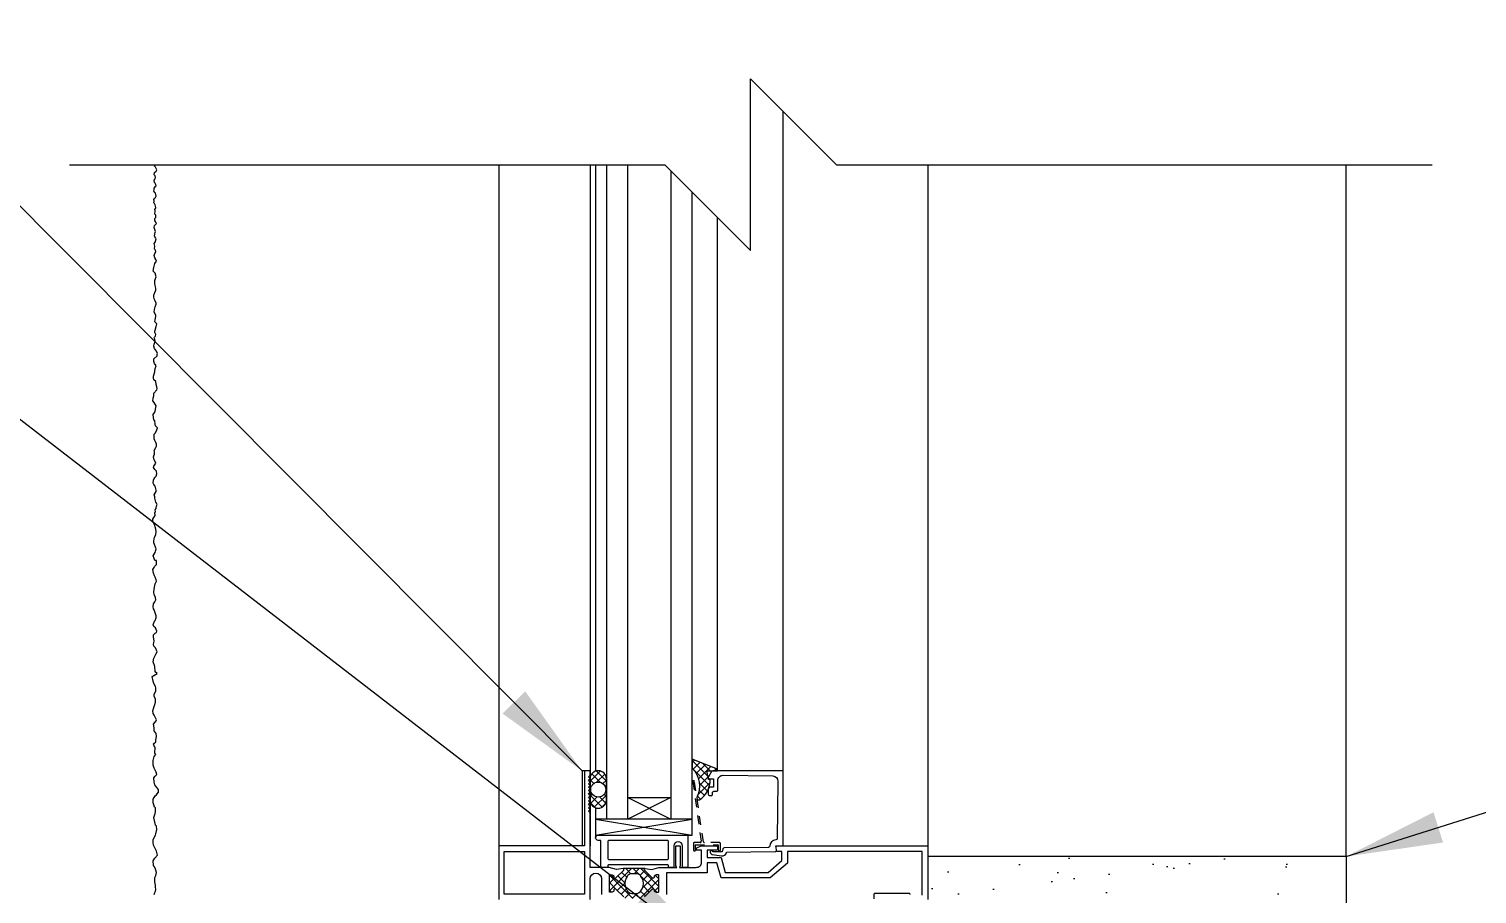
# Model space of a CAD drawing. Header units: inches. Extents: x 2671 to 2834, y 335 to 425.
# Drawn here: x 2798.67 to 2815.54, y 386.3 to 396.38 of the extents above; entities that cross this region are included whole.
import ezdxf

# ---------------------------------------------------------------- set-up
doc = ezdxf.new("R2010")
doc.units = ezdxf.units.IN
doc.header["$LTSCALE"] = 0.5
doc.header["$MEASUREMENT"] = 0
doc.linetypes.add('HIDDEN2', pattern=[0.1875, 0.125, -0.0625])
for name, color, linetype in [('HATCH', 12, 'CONTINUOUS'), ('LINE18', 9, 'CONTINUOUS'), ('line25', 2, 'CONTINUOUS'), ('LINE9', 9, 'CONTINUOUS'), ('TEXT', 4, 'CONTINUOUS')]:
    doc.layers.add(name, color=color, linetype=linetype)
doc.styles.add('DIM', font='romans.shx', dxfattribs={"width": 0.7})
doc.dimstyles.new('ext_12', dxfattribs={"dimscale": 12, "dimtxt": 0.09375, "dimasz": 0.09375, "dimexe": 0.09375, "dimexo": 0.0625, "dimgap": 0.0625, "dimtad": 1, "dimdec": 1, "dimzin": 3, "dimdsep": 46, "dimlunit": 4, "dimtxsty": 'DIM', "dimcen": 0.09, "dimdle": 0.09375, "dimclrt": 4, "dimadec": 0, "dimazin": 0, "dimtfac": 1, "dimtdec": 1, "dimtmove": 2, "dimatfit": 3, "dimfxl": 1, "dimfrac": 2, "dimtolj": 1, "dimtzin": 0, "dimarcsym": 0})

msp = doc.modelspace()

# ---------------------------------------------------------------- hatches: boundary and pattern name
at = {"layer": 'HATCH'}
h = msp.add_hatch(dxfattribs=at)
h.set_pattern_fill('AR-CONC', color=256, scale=0.5)
h.set_pattern_definition([(50, (0, 0), (3.586301, -0.3137607), [0.375, -4.125]), (355, (0, 0), (-0.6937567, 3.7609607), [0.3, -3.3]), (100.45144, (0.299, -0.026), (2.8925442, 3.4472), [0.318701, -3.5057106]), (46.1842, (0, 1), (5.3362067, -0.8275964), [0.5625, -6.1875]), (96.63564, (0.4447, 0.931), (4.67331, 4.870593), [0.478052, -5.258569]), (351.18416, (0, 1), (4.67331, 4.870593), [0.45, -4.95]), (21, (0.5, 0.75), (2.9845353, -2.0130945), [0.375, -4.125]), (326, (0.5, 0.75), (1.2165767, 3.62575), [0.3, -3.3]), (71.45144, (0.7487, 0.5822), (4.201112, 1.6126558), [0.318701, -3.5057106]), (37.5, (0, 0), (0.0607993, 1.66446927), [0, -3.26, 0, -3.35, 0, -3.3125]), (7.5, (0, 0), (1.3153477, 1.9720586), [0, -1.91, 0, -3.185, 0, -1.2625]), (327.5, (-1.115, 0), (2.6691122, -0.11277436), [0, -1.25, 0, -3.9, 0, -5.175]), (317.5, (-1.615, 0), (2.9159308, 0.500525), [0, -1.625, 0, -2.59, 0, -3.675])])
h.paths.add_polyline_path([(2810.894, 370.098, 0.064398), (2810.784, 370.164), (2810.694, 370.164), (2810.694, 370.206, -0.249069), (2810.584, 370.413), (2810.584, 370.481, -0.414214), (2810.646, 370.543), (2810.694, 370.543), (2810.694, 370.613), (2810.589, 370.613, 0.10046), (2810.195, 370.556, -0.601435), (2810.076, 370.661, 2.182095), (2809.665, 370.448, -1), (2809.502, 370.039, -0.24438), (2809.054, 370.56, 0.053157), (2808.888, 371.174, 0.223253), (2808.687, 371.339), (2808.668, 371.343, 0.955472), (2808.53, 370.75, -0.735593), (2808.542, 370.292, -0.082755), (2807.894, 370.184, -0.082755), (2807.245, 370.292, -0.735593), (2807.258, 370.75, 0.955472), (2807.12, 371.343), (2807.1, 371.339, 0.223253), (2806.9, 371.174, 0.053157), (2806.734, 370.56, -0.24438), (2806.285, 370.039, -1), (2806.122, 370.448, 2.182095), (2805.712, 370.661, -0.601435), (2805.592, 370.556, 0.10046), (2805.199, 370.613), (2805.094, 370.613), (2805.094, 370.543), (2805.141, 370.543, -0.414214), (2805.204, 370.481), (2805.204, 370.413, -0.249069), (2805.094, 370.206), (2805.094, 370.164), (2805.004, 370.164, 0.064398), (2804.894, 370.098), (2804.894, 368.009), (2807.019, 368.009), (2808.019, 367.009), (2808.019, 369.009), (2809.019, 368.009), (2810.894, 368.009)])
h.paths.add_polyline_path([(2810.894, 379.791, 0.082415), (2810.75, 379.87, -0.317837), (2810.584, 380.105), (2810.584, 380.173, -0.414214), (2810.646, 380.235), (2810.694, 380.235), (2810.694, 380.305), (2810.589, 380.305, -0.188973), (2810.433, 380.4, 0.196323), (2809.984, 380.746), (2808.662, 381.037, 0.057795), (2807.894, 381.126, 0.057795), (2807.126, 381.037), (2805.804, 380.746, 0.196323), (2805.355, 380.4, -0.188973), (2805.199, 380.305), (2805.094, 380.305), (2805.094, 380.235), (2805.141, 380.235, -0.414214), (2805.204, 380.173), (2805.204, 380.105, -0.317837), (2805.037, 379.87, 0.082415), (2804.894, 379.791), (2804.894, 374.228, 0.082415), (2805.037, 374.149, -0.317837), (2805.204, 373.913), (2805.204, 373.846, -0.414214), (2805.141, 373.783), (2805.094, 373.783), (2805.094, 373.713), (2805.199, 373.713, -0.188973), (2805.355, 373.618, 0.196323), (2805.804, 373.272), (2807.126, 372.981, 0.057795), (2807.894, 372.892, 0.057795), (2808.662, 372.981), (2809.984, 373.272, 0.196323), (2810.433, 373.618, -0.188973), (2810.589, 373.713), (2810.694, 373.713), (2810.694, 373.783), (2810.646, 373.783, -0.414214), (2810.584, 373.846), (2810.584, 373.913, -0.317837), (2810.75, 374.149, 0.082415), (2810.894, 374.228)])
h.paths.add_polyline_path([(2806.983, 384.301), (2805.019, 384.301, -0.414214), (2804.956, 384.364), (2804.956, 385.825, 0.171986), (2804.942, 385.864), (2804.894, 385.864), (2804.894, 385.755), (2804.894, 383.92, 0.064398), (2805.004, 383.854), (2805.094, 383.854), (2805.094, 383.813, -0.249069), (2805.204, 383.605), (2805.204, 383.538, -0.414214), (2805.141, 383.475), (2805.094, 383.475), (2805.094, 383.405), (2805.199, 383.405, 0.10046), (2805.592, 383.463, -0.601435), (2805.712, 383.358, 2.182095), (2806.122, 383.571, -1), (2806.285, 383.979, -0.24438), (2806.734, 383.458, 0.053157), (2806.9, 382.844, 0.223253), (2807.1, 382.679), (2807.12, 382.675, 0.955472), (2807.258, 383.269, -0.735593), (2807.245, 383.727, -0.082755), (2807.894, 383.835, -0.082755), (2808.542, 383.727, -0.735593), (2808.53, 383.269, 0.955472), (2808.668, 382.675), (2808.687, 382.679, 0.223253), (2808.888, 382.844, 0.053157), (2809.054, 383.458, -0.24438), (2809.502, 383.979, -1), (2809.665, 383.571, 2.182095), (2810.076, 383.358, -0.601435), (2810.195, 383.463, 0.10046), (2810.589, 383.405), (2810.694, 383.405), (2810.694, 383.475), (2810.646, 383.475, -0.414214), (2810.584, 383.538), (2810.584, 383.605, -0.249069), (2810.694, 383.813), (2810.694, 383.854), (2810.784, 383.854, 0.064398), (2810.894, 383.92), (2810.894, 385.864), (2804.942, 385.864, -0.171986), (2804.956, 385.825), (2804.956, 384.364, 0.414214), (2805.019, 384.301), (2806.998, 384.301, -0.015761)])
h.paths.add_polyline_path([(2810.894, 409.072, 0.082415), (2810.75, 409.151, -0.317837), (2810.584, 409.386), (2810.584, 409.454, -0.414214), (2810.646, 409.516), (2810.694, 409.516), (2810.694, 409.586), (2810.589, 409.586, -0.188973), (2810.433, 409.681, 0.196323), (2809.984, 410.027), (2808.662, 410.318, 0.057795), (2807.894, 410.407, 0.057795), (2807.126, 410.318), (2805.804, 410.027, 0.196323), (2805.355, 409.681, -0.188973), (2805.199, 409.586), (2805.094, 409.586), (2805.094, 409.516), (2805.141, 409.516, -0.414214), (2805.204, 409.454), (2805.204, 409.386, -0.317837), (2805.037, 409.151, 0.082415), (2804.894, 409.072), (2804.894, 404.56), (2805.144, 404.56), (2810.894, 404.56)])
h.paths.add_polyline_path([(2810.894, 417.379, 0.064398), (2810.784, 417.445), (2810.694, 417.445), (2810.694, 417.487, -0.249069), (2810.584, 417.694), (2810.584, 417.761, -0.414214), (2810.646, 417.824), (2810.694, 417.824), (2810.694, 417.894), (2810.589, 417.894, 0.10046), (2810.195, 417.837, -0.601435), (2810.076, 417.942, 2.182095), (2809.665, 417.729, -1), (2809.502, 417.32, -0.24438), (2809.054, 417.841, 0.053157), (2808.888, 418.455, 1.553132), (2808.53, 418.031, -0.735593), (2808.542, 417.573, -0.082755), (2807.894, 417.465, -0.082755), (2807.245, 417.573, -0.735593), (2807.258, 418.031, 1.553132), (2806.9, 418.455, 0.053157), (2806.734, 417.841, -0.24438), (2806.285, 417.32, -1), (2806.122, 417.729, 2.182095), (2805.712, 417.942, -0.601435), (2805.592, 417.837, 0.10046), (2805.199, 417.894), (2805.094, 417.894), (2805.094, 417.824), (2805.141, 417.824, -0.414214), (2805.204, 417.761), (2805.204, 417.694, -0.249069), (2805.094, 417.487), (2805.094, 417.445), (2805.004, 417.445, 0.064398), (2804.894, 417.379), (2804.894, 415.29), (2804.894, 413.201, 0.064398), (2805.004, 413.135), (2805.094, 413.135), (2805.094, 413.093, -0.249069), (2805.204, 412.886), (2805.204, 412.819, -0.414214), (2805.141, 412.756), (2805.094, 412.756), (2805.094, 412.686), (2805.199, 412.686, 0.10046), (2805.592, 412.743, -0.601435), (2805.712, 412.639, 2.182095), (2806.122, 412.852, -1), (2806.285, 413.26, -0.24438), (2806.734, 412.739, 0.053157), (2806.9, 412.125, 1.553132), (2807.258, 412.55, -0.735593), (2807.245, 413.008, -0.082755), (2807.894, 413.116, -0.082755), (2808.542, 413.008, -0.735593), (2808.53, 412.55, 1.553132), (2808.888, 412.125, 0.053157), (2809.054, 412.739, -0.24438), (2809.502, 413.26, -1), (2809.665, 412.852, 2.182095), (2810.076, 412.639, -0.601435), (2810.195, 412.743, 0.10046), (2810.589, 412.686), (2810.694, 412.686), (2810.694, 412.756), (2810.646, 412.756, -0.414214), (2810.584, 412.819), (2810.584, 412.886, -0.249069), (2810.694, 413.093), (2810.694, 413.135), (2810.784, 413.135, 0.064398), (2810.894, 413.201), (2810.894, 415.29)])
h.paths.add_polyline_path([(2810.894, 424.29), (2809.019, 424.29), (2808.019, 425.29), (2808.019, 423.29), (2807.019, 424.29), (2804.894, 424.29), (2804.894, 421.509, 0.082415), (2805.037, 421.43, -0.317837), (2805.204, 421.194), (2805.204, 421.126, -0.414214), (2805.141, 421.064), (2805.094, 421.064), (2805.094, 420.994), (2805.199, 420.994, -0.188973), (2805.355, 420.899, 0.196323), (2805.804, 420.553), (2807.126, 420.262, 0.057795), (2807.894, 420.173, 0.057795), (2808.662, 420.262), (2809.984, 420.553, 0.196323), (2810.433, 420.899, -0.188973), (2810.589, 420.994), (2810.694, 420.994), (2810.694, 421.064), (2810.646, 421.064, -0.414214), (2810.584, 421.126), (2810.584, 421.194, -0.317837), (2810.75, 421.43, 0.082415), (2810.894, 421.509)])
h = msp.add_hatch(dxfattribs=at)
h.set_pattern_fill('ANSI37', color=256, scale=0.5, style=0)
h.set_pattern_definition([(45, (84.75573, -136.8279), (-0.0441941738, 0.0441941738), []), (135, (84.75573, -136.8279), (-0.0441941738, -0.0441941738), [])])
h.paths.add_polyline_path([(2805.399, 387.396), (2805.399, 387.643, 0.973119), (2805.209, 387.648), (2805.209, 387.396, 1.00028)])
h.paths.add_polyline_path([(2805.216, 387.519, -1), (2805.391, 387.519, -1)], flags=16)
h.paths.add_polyline_path([(2806.57, 387.737), (2806.695, 387.737, 0.392741), (2806.675, 387.763), (2806.399, 387.874), (2806.399, 387.769, -0.314564), (2806.453, 387.426), (2806.457, 387.4), (2806.483, 387.4, 0.149443), (2806.586, 387.519), (2806.586, 387.519, -0.192913), (2806.594, 387.54, 0.089226), (2806.608, 387.634), (2806.589, 387.637, -0.315299), (2806.587, 387.64)])
h.paths.add_polyline_path([(2805.932, 386.358, -0.772598), (2805.957, 386.344, 0.343149), (2805.962, 386.332), (2805.978, 386.323, 0.131652), (2805.982, 386.322), (2806.001, 386.322, 0.414214), (2806.009, 386.33), (2806.009, 386.519, 0.414214), (2806.001, 386.527), (2805.982, 386.527, 0.131652), (2805.978, 386.526), (2805.962, 386.517, 0.343149), (2805.957, 386.505, -0.772598), (2805.932, 386.491), (2805.824, 386.598), (2805.618, 386.598), (2805.511, 386.491, -0.772598), (2805.486, 386.505, 0.343149), (2805.481, 386.517), (2805.465, 386.526, 0.131652), (2805.461, 386.527), (2805.442, 386.527, 0.414214), (2805.434, 386.519), (2805.434, 386.33, 0.414214), (2805.442, 386.322), (2805.461, 386.322, 0.131652), (2805.465, 386.323), (2805.481, 386.332, 0.343149), (2805.486, 386.344, -0.772598), (2805.511, 386.358), (2805.618, 386.251), (2805.824, 386.251)])
h.paths.add_polyline_path([(2805.749, 386.539), (2805.694, 386.539, 0.323848), (2805.637, 386.498, 0.326502), (2805.637, 386.351, 0.323848), (2805.694, 386.309), (2805.749, 386.309, 0.323848), (2805.806, 386.351, 0.326502), (2805.806, 386.498, 0.323848)], flags=16)
h = msp.add_hatch(dxfattribs=at)
h.set_pattern_fill('AR-SAND', color=256, scale=0.5)
h.set_pattern_definition([(37.5, (84.7557, -136.8279), (-0.03149668, 0.96341188), [0, -0.76, 0, -0.85, 0, -0.8125]), (7.5, (84.7557, -136.8279), (0.88488835, 1.41107303), [0, -0.41, 0, -0.685, 0, -0.2625]), (327.5, (84.1407, -136.8279), (1.55707093, 0.00282953), [0, -0.25, 0, -0.9, 0, -1.175]), (317.5, (84.1407, -136.8279), (1.5030633, 0.4388378), [0, -0.125, 0, -0.59, 0, -0.675])])
edge = h.paths.add_edge_path()
edge.add_line((2814.019, 386.739), (2809.144, 386.739))
edge.add_line((2809.144, 386.739), (2809.144, 386.239))
edge.add_arc((2809.206, 386.239), 0.0625, 90, 180, ccw=False)
edge.add_line((2809.206, 386.301), (2810.175, 386.301))
edge.add_line((2810.175, 386.301), (2810.175, 386.239))
edge.add_line((2810.175, 386.239), (2813.519, 386.239))
edge.add_line((2813.519, 386.239), (2813.519, 384.364))
edge.add_line((2813.519, 384.364), (2813.519, 368.009))
edge.add_line((2813.519, 368.009), (2814.019, 368.009))
edge.add_line((2814.019, 368.009), (2814.019, 386.739))

# ---------------------------------------------------------------- linework, layer by layer
for p, q in [((2807.458, 387.737), (2807.458, 395.422)), ((2804.144, 394.8), (2804.144, 386.862)), ((2805.209, 394.8), (2805.209, 386.862)), ((2805.274, 394.8), (2805.274, 387.733)), ((2809.144, 394.8), (2809.144, 386.862)), ((2814.019, 386.739), (2814.019, 394.8)), ((2806.695, 387.737), (2806.695, 394.185)), ((2805.274, 387.306), (2805.274, 386.956)), ((2805.274, 387.176), (2806.399, 386.989)), ((2805.274, 386.989), (2806.399, 387.176)), ((2805.849, 386.598), (2805.594, 386.598))]:
    msp.add_line(p, q, dxfattribs=at)
msp.add_lwpolyline([(2800.132, 386.298), (2800.139, 386.318), (2800.147, 386.335), (2800.148, 386.356), (2800.146, 386.385), (2800.144, 386.404), (2800.138, 386.443), (2800.139, 386.496), (2800.148, 386.519), (2800.159, 386.553), (2800.144, 386.592), (2800.135, 386.618), (2800.124, 386.635), (2800.12, 386.687), (2800.136, 386.721), (2800.168, 386.753), (2800.156, 386.8), (2800.123, 386.872), (2800.118, 386.903), (2800.117, 386.939), (2800.145, 386.988), (2800.15, 387.003), (2800.162, 387.053), (2800.157, 387.093), (2800.145, 387.106), (2800.142, 387.123), (2800.133, 387.16), (2800.125, 387.193), (2800.137, 387.228), (2800.143, 387.241), (2800.146, 387.26), (2800.147, 387.307), (2800.135, 387.316), (2800.125, 387.343), (2800.12, 387.366), (2800.119, 387.408), (2800.143, 387.446), (2800.152, 387.454), (2800.182, 387.489), (2800.181, 387.521), (2800.16, 387.544), (2800.138, 387.575), (2800.13, 387.604), (2800.127, 387.656), (2800.142, 387.676), (2800.163, 387.696), (2800.154, 387.722), (2800.142, 387.746), (2800.129, 387.768), (2800.118, 387.803), (2800.118, 387.838), (2800.118, 387.858), (2800.128, 387.889), (2800.132, 387.904), (2800.15, 387.929), (2800.139, 387.944), (2800.14, 388.013), (2800.134, 388.019), (2800.123, 388.054), (2800.15, 388.074), (2800.149, 388.089), (2800.159, 388.14), (2800.152, 388.172), (2800.132, 388.203), (2800.129, 388.237), (2800.123, 388.283), (2800.152, 388.322), (2800.158, 388.333), (2800.145, 388.355), (2800.131, 388.385), (2800.119, 388.404), (2800.116, 388.435), (2800.128, 388.475), (2800.135, 388.498), (2800.147, 388.537), (2800.146, 388.572), (2800.132, 388.606), (2800.132, 388.629), (2800.15, 388.665), (2800.149, 388.706), (2800.146, 388.719), (2800.125, 388.756), (2800.12, 388.783), (2800.106, 388.835), (2800.164, 388.872), (2800.141, 388.892), (2800.138, 388.953), (2800.119, 389.007), (2800.126, 389.051), (2800.14, 389.08), (2800.15, 389.098), (2800.166, 389.126), (2800.144, 389.17), (2800.128, 389.191), (2800.122, 389.211), (2800.125, 389.234), (2800.13, 389.249), (2800.123, 389.298), (2800.124, 389.322), (2800.143, 389.34), (2800.158, 389.349), (2800.162, 389.364), (2800.146, 389.403), (2800.126, 389.419), (2800.118, 389.439), (2800.135, 389.48), (2800.141, 389.489), (2800.154, 389.52), (2800.153, 389.544), (2800.141, 389.578), (2800.131, 389.615), (2800.121, 389.626), (2800.12, 389.649), (2800.123, 389.684), (2800.136, 389.708), (2800.149, 389.729), (2800.147, 389.756), (2800.13, 389.791), (2800.125, 389.814), (2800.131, 389.853), (2800.138, 389.896), (2800.141, 389.915), (2800.156, 389.947), (2800.153, 389.964), (2800.142, 389.994), (2800.135, 390.008), (2800.123, 390.041), (2800.114, 390.082), (2800.129, 390.108), (2800.134, 390.117), (2800.156, 390.143), (2800.159, 390.162), (2800.159, 390.188), (2800.138, 390.19), (2800.131, 390.213), (2800.117, 390.242), (2800.131, 390.263), (2800.142, 390.281), (2800.147, 390.297), (2800.153, 390.326), (2800.127, 390.395), (2800.125, 390.415), (2800.135, 390.459), (2800.149, 390.488), (2800.154, 390.527), (2800.15, 390.555), (2800.143, 390.58), (2800.137, 390.597), (2800.121, 390.628), (2800.114, 390.647), (2800.114, 390.671), (2800.126, 390.688), (2800.141, 390.714), (2800.139, 390.747), (2800.144, 390.757), (2800.141, 390.778), (2800.153, 390.796), (2800.159, 390.826), (2800.164, 390.842), (2800.151, 390.867), (2800.138, 390.913), (2800.136, 390.93), (2800.132, 390.953), (2800.152, 390.992), (2800.154, 391.009), (2800.142, 391.054), (2800.127, 391.073), (2800.119, 391.09), (2800.124, 391.123), (2800.131, 391.142), (2800.139, 391.155), (2800.155, 391.173), (2800.16, 391.197), (2800.156, 391.23), (2800.147, 391.24), (2800.138, 391.249), (2800.123, 391.273), (2800.126, 391.288), (2800.151, 391.323), (2800.144, 391.334), (2800.132, 391.363), (2800.121, 391.398), (2800.133, 391.433), (2800.133, 391.454), (2800.132, 391.471), (2800.151, 391.505), (2800.158, 391.52), (2800.157, 391.543), (2800.148, 391.565), (2800.138, 391.586), (2800.132, 391.605), (2800.129, 391.637), (2800.131, 391.659), (2800.145, 391.678), (2800.162, 391.711), (2800.169, 391.734), (2800.146, 391.757), (2800.143, 391.779), (2800.138, 391.815), (2800.127, 391.825), (2800.119, 391.891), (2800.137, 391.918), (2800.142, 391.926), (2800.147, 391.951), (2800.154, 391.989), (2800.13, 392.028), (2800.116, 392.049), (2800.12, 392.079), (2800.127, 392.107), (2800.128, 392.137), (2800.162, 392.176), (2800.165, 392.194), (2800.16, 392.214), (2800.152, 392.239), (2800.149, 392.275), (2800.127, 392.294), (2800.121, 392.315), (2800.124, 392.337), (2800.136, 392.385), (2800.137, 392.39), (2800.143, 392.424), (2800.153, 392.455), (2800.133, 392.485), (2800.126, 392.508), (2800.128, 392.539), (2800.166, 392.573), (2800.166, 392.59), (2800.168, 392.602), (2800.159, 392.626), (2800.135, 392.659), (2800.128, 392.686), (2800.13, 392.709), (2800.14, 392.74), (2800.138, 392.768), (2800.13, 392.784), (2800.134, 392.79), (2800.14, 392.8), (2800.147, 392.808), (2800.148, 392.823), (2800.143, 392.836), (2800.139, 392.845), (2800.136, 392.859), (2800.141, 392.873), (2800.155, 392.916), (2800.163, 392.948), (2800.139, 392.969), (2800.141, 392.993), (2800.15, 393.031), (2800.151, 393.048), (2800.13, 393.084), (2800.133, 393.113), (2800.141, 393.144), (2800.155, 393.174), (2800.155, 393.188), (2800.143, 393.214), (2800.137, 393.223), (2800.129, 393.239), (2800.126, 393.262), (2800.128, 393.281), (2800.137, 393.313), (2800.149, 393.339), (2800.149, 393.361), (2800.143, 393.394), (2800.138, 393.415), (2800.138, 393.43), (2800.138, 393.45), (2800.145, 393.476), (2800.155, 393.493), (2800.143, 393.536), (2800.12, 393.558), (2800.127, 393.603), (2800.134, 393.634), (2800.137, 393.648), (2800.157, 393.677), (2800.149, 393.694), (2800.137, 393.717), (2800.132, 393.741), (2800.139, 393.764), (2800.146, 393.776), (2800.15, 393.787), (2800.144, 393.804), (2800.138, 393.814), (2800.135, 393.821), (2800.137, 393.852), (2800.132, 393.882), (2800.144, 393.901), (2800.144, 393.908), (2800.153, 393.936), (2800.148, 393.946), (2800.139, 393.959), (2800.134, 393.972), (2800.137, 393.993), (2800.137, 393.996), (2800.142, 394.012), (2800.144, 394.022), (2800.143, 394.034), (2800.129, 394.07), (2800.134, 394.091), (2800.156, 394.116), (2800.149, 394.13), (2800.139, 394.151), (2800.139, 394.173), (2800.151, 394.187), (2800.151, 394.194), (2800.151, 394.206), (2800.148, 394.214), (2800.138, 394.225), (2800.136, 394.235), (2800.141, 394.25), (2800.143, 394.259), (2800.139, 394.285), (2800.148, 394.292), (2800.151, 394.3), (2800.143, 394.334), (2800.133, 394.349), (2800.128, 394.358), (2800.13, 394.375), (2800.127, 394.396), (2800.138, 394.409), (2800.146, 394.419), (2800.152, 394.433), (2800.144, 394.467), (2800.138, 394.476), (2800.128, 394.491), (2800.13, 394.507), (2800.13, 394.528), (2800.147, 394.546), (2800.152, 394.554), (2800.15, 394.566), (2800.147, 394.577), (2800.14, 394.586), (2800.135, 394.592), (2800.129, 394.62), (2800.14, 394.635), (2800.146, 394.653), (2800.143, 394.67), (2800.132, 394.681), (2800.133, 394.711), (2800.154, 394.725), (2800.163, 394.741), (2800.152, 394.757), (2800.144, 394.77), (2800.133, 394.782), (2800.142, 394.8)], dxfattribs=at)
for points in [[(2805.209, 387.648), (2805.209, 387.396, 1), (2805.399, 387.396), (2805.399, 387.643, 0.973119)], [(2806.57, 387.737), (2806.695, 387.737), (2806.695, 387.74, 0.36397), (2806.675, 387.763), (2806.399, 387.874), (2806.399, 387.769, -0.314564), (2806.453, 387.426), (2806.457, 387.4), (2806.483, 387.4, 0.264552), (2806.608, 387.634), (2806.589, 387.637, -0.315299), (2806.587, 387.64)], [(2805.801, 386.508, 0.273456), (2805.749, 386.539), (2805.694, 386.539, 0.273456), (2805.641, 386.508), (2805.628, 386.485, 0.256981), (2805.628, 386.364), (2805.641, 386.341, 0.273456), (2805.694, 386.309), (2805.749, 386.309, 0.273456), (2805.801, 386.341), (2805.814, 386.364, 0.256981), (2805.814, 386.485)]]:
    msp.add_lwpolyline(points, format="xyb", close=True, dxfattribs=at)
msp.add_circle((2805.304, 387.519), 0.0875, dxfattribs=at)
at = {"layer": 'LINE18'}
for p, q in [((2805.399, 394.8), (2805.399, 387.176)), ((2806.399, 387.176), (2806.399, 394.481)), ((2805.115, 387.737), (2805.115, 386.862)), ((2805.209, 387.737), (2805.115, 387.737)), ((2805.115, 386.862), (2804.159, 386.862))]:
    msp.add_line(p, q, dxfattribs=at)
for points in [[(2805.601, 386.268), (2805.511, 386.358, 0.772598), (2805.486, 386.344, -0.343149), (2805.481, 386.332), (2805.465, 386.323, -0.131652), (2805.461, 386.322), (2805.442, 386.322, -0.414214), (2805.434, 386.33), (2805.434, 386.519, -0.414214), (2805.442, 386.527), (2805.461, 386.527, -0.131652), (2805.465, 386.526), (2805.481, 386.517, -0.343149), (2805.486, 386.505, 0.772598), (2805.511, 386.491), (2805.601, 386.581, 0.713293), (2805.593, 386.598), (2805.516, 386.588), (2805.431, 386.611, 0.065543), (2805.425, 386.612), (2805.209, 386.612), (2805.209, 387.247), (2805.189, 387.267), (2805.209, 387.287), (2805.189, 387.307), (2805.209, 387.327), (2805.189, 387.347), (2805.209, 387.367), (2805.189, 387.387), (2805.209, 387.407), (2805.189, 387.427), (2805.209, 387.447), (2805.189, 387.467), (2805.209, 387.487), (2805.189, 387.507), (2805.209, 387.527), (2805.189, 387.547), (2805.209, 387.567), (2805.189, 387.587), (2805.209, 387.607), (2805.189, 387.627), (2805.209, 387.647), (2805.189, 387.667), (2805.209, 387.687), (2805.209, 387.737), (2805.144, 387.737), (2805.144, 386.862), (2804.144, 386.862), (2804.144, 386.237)], [(2805.842, 386.268), (2805.932, 386.358, -0.772598), (2805.957, 386.344, 0.343149), (2805.962, 386.332), (2805.978, 386.323, 0.131652), (2805.982, 386.322), (2806.001, 386.322, 0.414214), (2806.009, 386.33), (2806.009, 386.519, 0.414214), (2806.001, 386.527), (2805.982, 386.527, 0.131652), (2805.978, 386.526), (2805.962, 386.517, 0.343149), (2805.957, 386.505, -0.772598), (2805.932, 386.491), (2805.842, 386.581, -0.713293), (2805.85, 386.598), (2805.927, 386.588), (2806.011, 386.611, -0.065543), (2806.018, 386.612), (2806.22, 386.612), (2806.21, 386.629), (2806.21, 386.862), (2806.26, 386.862), (2806.26, 386.629), (2806.25, 386.612), (2806.446, 386.612, 0.414214), (2806.508, 386.674), (2806.508, 386.812), (2806.446, 386.812), (2806.446, 386.82, -0.325505), (2806.467, 386.849), (2806.508, 386.862), (2806.68, 386.862, -0.414214), (2806.695, 386.847), (2806.695, 386.827, -0.414214), (2806.68, 386.812), (2806.573, 386.812), (2806.573, 386.729), (2806.737, 386.729), (2806.784, 386.554), (2807.284, 386.554), (2807.445, 386.694), (2807.445, 386.797), (2807.393, 386.797, -0.36397), (2807.383, 386.805), (2807.376, 386.85, -0.466308), (2807.385, 386.862), (2809.144, 386.862), (2809.144, 386.237)], [(2809.079, 386.287), (2809.079, 386.797), (2807.51, 386.797), (2807.51, 386.663), (2807.307, 386.489), (2806.735, 386.489), (2806.687, 386.664), (2806.573, 386.664), (2806.573, 386.547), (2806.099, 386.547), (2806.099, 386.295, -0.414214)], [(2805.209, 386.237), (2805.209, 386.479, -1), (2805.344, 386.479), (2805.344, 386.295, 0.414214)], [(2808.519, 386.247), (2808.519, 386.302, -0.414214), (2808.529, 386.312), (2808.924, 386.312, -0.414214), (2808.934, 386.302), (2808.934, 386.297, 0.414214)]]:
    msp.add_lwpolyline(points, format="xyb", dxfattribs=at)
for points in [[(2806.636, 387.484, -0.414214), (2806.651, 387.499), (2806.683, 387.499, 0.414214), (2806.698, 387.514), (2806.698, 387.624, -0.418403), (2806.761, 387.686), (2807.338, 387.678, -0.413933), (2807.397, 387.617), (2807.388, 386.947, -0.407793), (2807.373, 386.932, 0.413876), (2807.304, 386.861, -0.412234), (2807.289, 386.846), (2806.771, 386.839, 0.339454), (2806.757, 386.827), (2806.748, 386.793), (2806.64, 386.792), (2806.64, 386.797, 1), (2806.61, 386.797), (2806.61, 386.79, 0.372719), (2806.637, 386.761), (2806.657, 386.758), (2806.742, 386.747, 0.380036), (2806.797, 386.785), (2806.798, 386.789), (2807.367, 386.797, 0.457705), (2807.381, 386.815), (2807.374, 386.862), (2807.458, 386.862), (2807.458, 387.737), (2806.638, 387.737, 0.267949), (2806.625, 387.73), (2806.588, 387.666, 0.57735), (2806.601, 387.643), (2806.648, 387.643), (2806.648, 387.549), (2806.616, 387.549, 0.414214), (2806.586, 387.519), (2806.586, 387.465, 0.414214), (2806.601, 387.45), (2806.621, 387.45, 0.414214), (2806.636, 387.465)], [(2806.285, 386.622), (2806.285, 386.862, 1), (2806.185, 386.862), (2806.185, 386.622, -0.414214), (2806.175, 386.612), (2806.133, 386.612, -0.414214), (2806.123, 386.622), (2806.123, 386.633, 0.414214), (2806.113, 386.643), (2805.426, 386.643, 0.414214), (2805.416, 386.633), (2805.416, 386.622, -0.414214), (2805.406, 386.612), (2805.346, 386.612, -0.414214), (2805.336, 386.622), (2805.336, 386.927), (2805.305, 386.927, -1), (2805.305, 386.989), (2806.347, 386.989), (2806.347, 386.622, -0.414214), (2806.337, 386.612), (2806.295, 386.612, -0.414214)], [(2805.431, 386.927, 0.414214), (2805.416, 386.912), (2805.416, 386.72, 0.414214), (2805.431, 386.705), (2806.108, 386.705, 0.414214), (2806.123, 386.72), (2806.123, 386.912, 0.414214), (2806.108, 386.927)]]:
    msp.add_lwpolyline(points, format="xyb", close=True, dxfattribs=at)
at = {"layer": 'LINE18', "linetype": 'HIDDEN2'}
msp.add_lwpolyline([(2806.443, 386.877), (2806.698, 386.877, -0.414214), (2806.703, 386.872), (2806.703, 386.817, 1), (2806.728, 386.817), (2806.728, 386.889, 0.414214), (2806.716, 386.902), (2806.543, 386.902, -0.370632), (2806.531, 386.912), (2806.424, 387.615, 0.995096), (2806.406, 387.612), (2806.504, 386.916, -0.455835), (2806.492, 386.902), (2806.426, 386.902, 0.414214), (2806.413, 386.889), (2806.413, 386.817, 1), (2806.438, 386.817), (2806.438, 386.872, -0.414214)], format="xyb", close=True, dxfattribs=at)
at = {"layer": 'LINE18'}
for points in [[(2805.649, 387.176), (2805.649, 387.426), (2806.149, 387.426), (2806.149, 387.176)], [(2805.274, 386.989), (2806.399, 386.989), (2806.399, 387.176), (2805.274, 387.176)], [(2805.144, 386.797), (2805.144, 386.302), (2804.209, 386.302), (2804.209, 386.797)]]:
    msp.add_lwpolyline(points, close=True, dxfattribs=at)
at = {"layer": 'line25', "color": 12}
for p, q in [((2805.649, 387.176), (2805.649, 394.8)), ((2806.149, 394.731), (2806.149, 387.176)), ((2805.649, 387.426), (2806.149, 387.176)), ((2806.149, 387.426), (2805.649, 387.176))]:
    msp.add_line(p, q, dxfattribs=at)
at = {"layer": 'LINE9'}
for p, q in [((2807.08, 393.8), (2807.08, 395.8)), ((2807.08, 395.8), (2808.08, 394.8)), ((2799.142, 394.8), (2806.08, 394.8)), ((2807.08, 393.8), (2806.08, 394.8)), ((2808.08, 394.8), (2815.019, 394.8)), ((2814.019, 386.739), (2809.144, 386.739)), ((2814.019, 386.739), (2814.019, 368.009))]:
    msp.add_line(p, q, dxfattribs=at)

# ---------------------------------------------------------------- leaders
at = {"layer": 'TEXT'}
for points in [[(2805.115, 387.737), (2793.788, 399.121), (2792.438, 399.121)], [(2806.695, 385.557), (2793.867, 395.454), (2792.517, 395.454)], [(2814.019, 386.739), (2819.71, 388.54), (2825.312, 388.54)]]:
    msp.add_leader(points, dimstyle='ext_12', override={"dimgap": 0.0625, "dimtad": 0}, dxfattribs=at)

doc.saveas('drawing.dxf')
